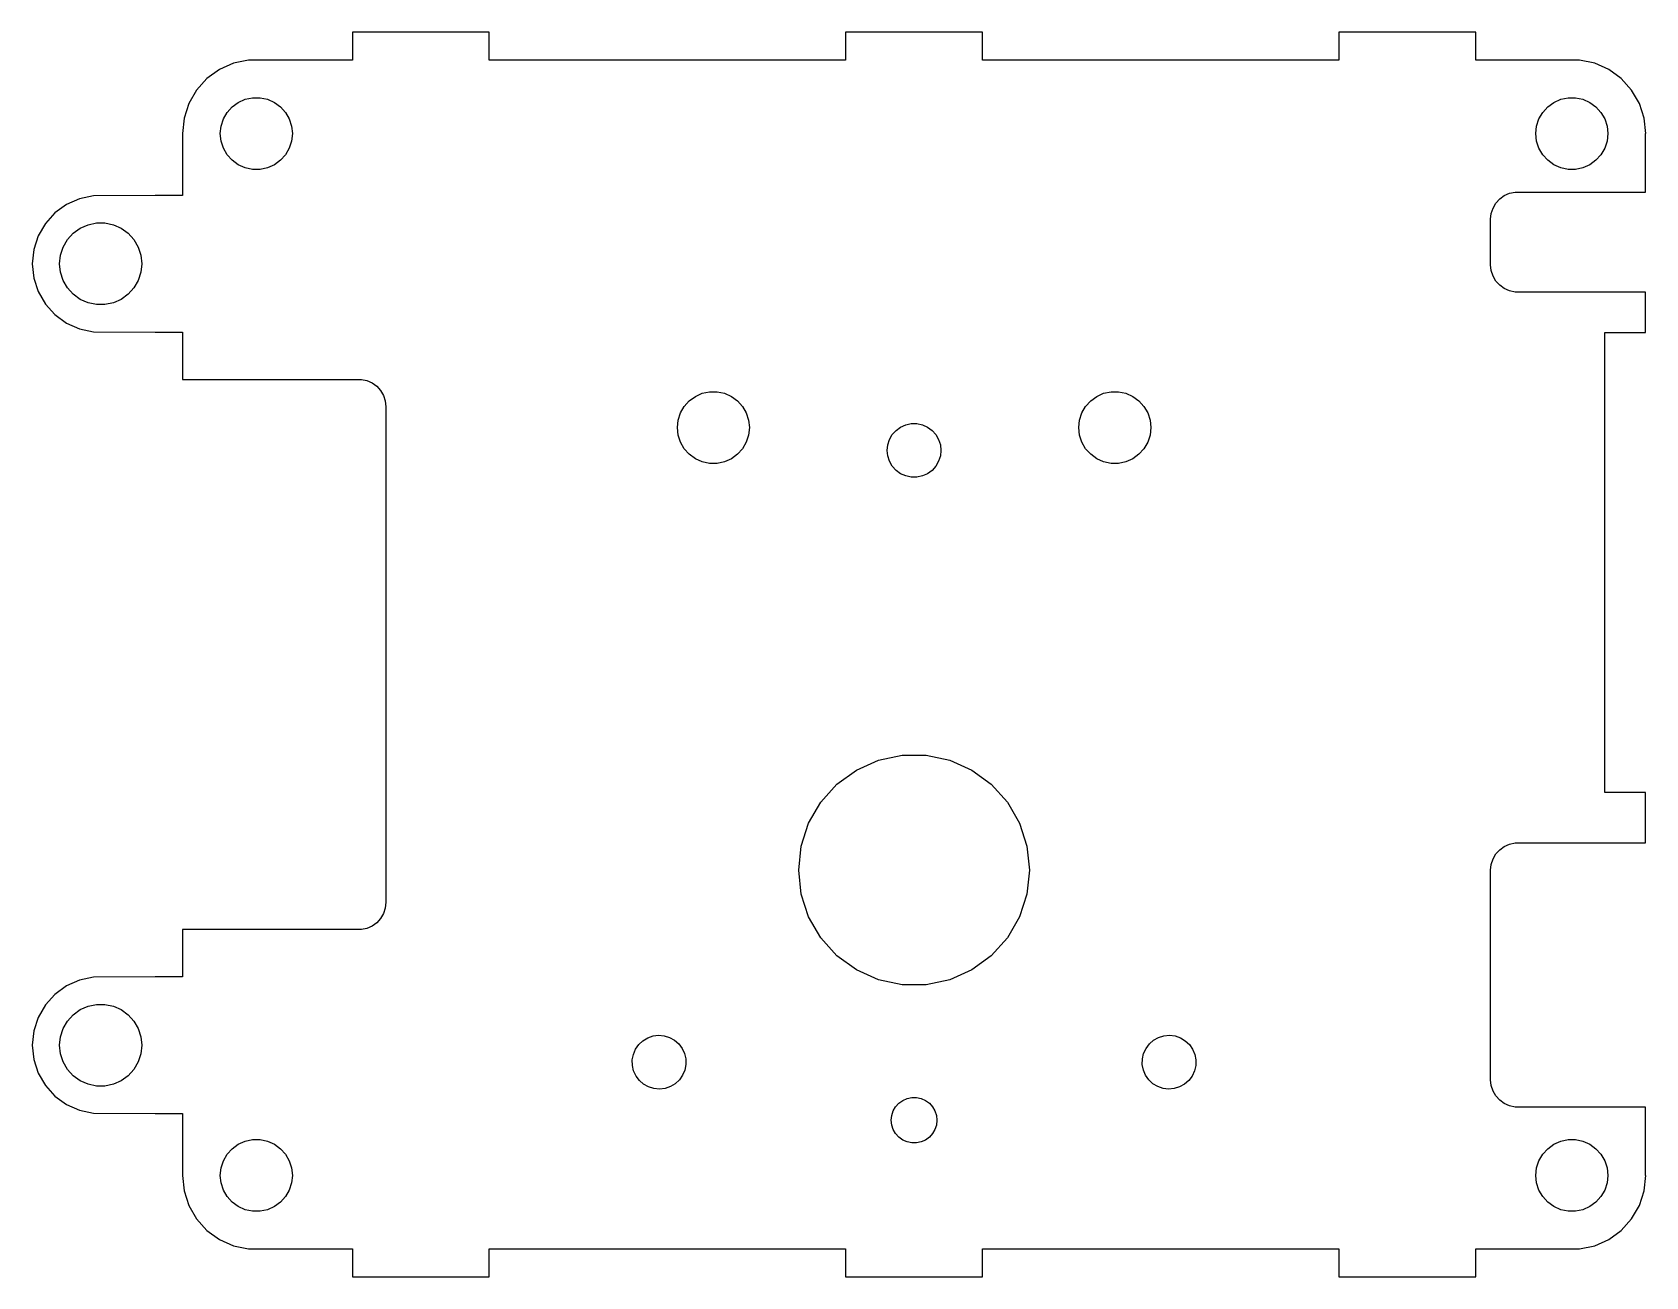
# Model space of a CAD drawing. Header units: metres. Extents: x -97 to 80, y -93 to 43.
import ezdxf

# ---------------------------------------------------------------- set-up
doc = ezdxf.new("R2010")
doc.units = ezdxf.units.M

msp = doc.modelspace()

# ---------------------------------------------------------------- linework, layer by layer
for p, q in [((-46.575, 43.325), (-61.575, 43.325)), ((-61.575, 43.325), (-61.575, 40.2806)), ((-46.575, 40.2806), (-46.575, 43.325)), ((7.5, 43.325), (-7.5, 43.325)), ((-7.5, 43.325), (-7.5, 40.2806)), ((7.5, 40.2806), (7.5, 43.325)), ((61.575, 43.325), (46.575, 43.325)), ((46.575, 43.325), (46.575, 40.2806)), ((61.575, 40.2806), (61.575, 43.325)), ((-76.15, 39.2398), (-77.52, 38.2445)), ((-74.603, 39.9286), (-76.15, 39.2398)), ((-72.9467, 40.2806), (-74.603, 39.9286)), ((-61.575, 40.2806), (-72.9467, 40.2806)), ((-7.5, 40.2806), (-46.575, 40.2806)), ((46.575, 40.2806), (7.5, 40.2806)), ((72.9467, 40.2806), (61.575, 40.2806)), ((74.603, 39.9286), (72.9467, 40.2806)), ((76.15, 39.2398), (74.603, 39.9286)), ((77.52, 38.2445), (76.15, 39.2398)), ((-77.52, 38.2445), (-78.653, 36.9861)), ((78.653, 36.9861), (77.52, 38.2445)), ((-79.4997, 35.5196), (-80.023, 33.9091)), ((-78.653, 36.9861), (-79.4997, 35.5196)), ((-74.7431, 35.1604), (-74.075, 35.6458)), ((-74.075, 35.6458), (-73.3206, 35.9817)), ((-73.3206, 35.9817), (-72.5129, 36.1534)), ((-72.5129, 36.1534), (-71.6871, 36.1534)), ((-71.6871, 36.1534), (-70.8794, 35.9817)), ((-70.8794, 35.9817), (-70.125, 35.6458)), ((-70.125, 35.6458), (-69.4569, 35.1604)), ((69.4569, 35.1604), (70.125, 35.6458)), ((70.125, 35.6458), (70.8794, 35.9817)), ((70.8794, 35.9817), (71.6871, 36.1534)), ((71.6871, 36.1534), (72.5129, 36.1534)), ((72.5129, 36.1534), (73.3206, 35.9817)), ((73.3206, 35.9817), (74.075, 35.6458)), ((74.075, 35.6458), (74.7431, 35.1604)), ((79.4997, 35.5196), (78.653, 36.9861)), ((80.023, 33.9091), (79.4997, 35.5196)), ((-80.023, 33.9091), (-80.2, 32.225)), ((-75.9637, 33.0462), (-75.7085, 33.8316)), ((-75.7085, 33.8316), (-75.2956, 34.5468)), ((-75.2956, 34.5468), (-74.7431, 35.1604)), ((-69.4569, 35.1604), (-68.9044, 34.5468)), ((-68.9044, 34.5468), (-68.4915, 33.8316)), ((-68.4915, 33.8316), (-68.2363, 33.0462)), ((68.2363, 33.0462), (68.4915, 33.8316)), ((68.4915, 33.8316), (68.9044, 34.5468)), ((68.9044, 34.5468), (69.4569, 35.1604)), ((74.7431, 35.1604), (75.2956, 34.5468)), ((75.2956, 34.5468), (75.7085, 33.8316)), ((75.7085, 33.8316), (75.9637, 33.0462)), ((80.2, 32.225), (80.023, 33.9091)), ((-80.2, 32.225), (-80.2, 25.45)), ((-76.05, 32.225), (-75.9637, 33.0462)), ((-75.9637, 31.4037), (-76.05, 32.225)), ((-68.2363, 33.0462), (-68.15, 32.225)), ((-68.15, 32.225), (-68.2363, 31.4037)), ((68.15, 32.225), (68.2363, 33.0462)), ((68.2363, 31.4037), (68.15, 32.225)), ((75.9637, 33.0462), (76.05, 32.225)), ((76.05, 32.225), (75.9637, 31.4037)), ((80.19, 25.8086), (80.19, 32.225)), ((80.19, 32.225), (80.2, 32.225)), ((-75.7085, 30.6184), (-75.9637, 31.4037)), ((-75.2956, 29.9032), (-75.7085, 30.6184)), ((-68.4915, 30.6184), (-68.9044, 29.9032)), ((-68.2363, 31.4037), (-68.4915, 30.6184)), ((68.4915, 30.6184), (68.2363, 31.4037)), ((68.9044, 29.9032), (68.4915, 30.6184)), ((75.7085, 30.6184), (75.2956, 29.9032)), ((75.9637, 31.4037), (75.7085, 30.6184)), ((-74.7431, 29.2896), (-75.2956, 29.9032)), ((-74.075, 28.8042), (-74.7431, 29.2896)), ((-73.3206, 28.4683), (-74.075, 28.8042)), ((-72.5129, 28.2966), (-73.3206, 28.4683)), ((-70.8794, 28.4683), (-71.6871, 28.2966)), ((-70.125, 28.8042), (-70.8794, 28.4683)), ((-69.4569, 29.2896), (-70.125, 28.8042)), ((-68.9044, 29.9032), (-69.4569, 29.2896)), ((69.4569, 29.2896), (68.9044, 29.9032)), ((70.125, 28.8042), (69.4569, 29.2896)), ((70.8794, 28.4683), (70.125, 28.8042)), ((71.6871, 28.2966), (70.8794, 28.4683)), ((73.3206, 28.4683), (72.5129, 28.2966)), ((74.075, 28.8042), (73.3206, 28.4683)), ((74.7431, 29.2896), (74.075, 28.8042)), ((75.2956, 29.9032), (74.7431, 29.2896)), ((-71.6871, 28.2966), (-72.5129, 28.2966)), ((72.5129, 28.2966), (71.6871, 28.2966)), ((-91.4776, 25.0829), (-92.91, 24.4452)), ((-89.944, 25.4089), (-91.4776, 25.0829)), ((-83.2, 25.45), (-89.944, 25.4089)), ((-80.2, 25.45), (-83.2, 25.45)), ((63.7729, 24.5883), (64.1926, 25.0544)), ((64.1926, 25.0544), (64.7, 25.4231)), ((64.7, 25.4231), (65.2729, 25.6782)), ((65.2729, 25.6782), (65.8864, 25.8086)), ((65.8864, 25.8086), (80.19, 25.8086)), ((-94.1785, 23.5236), (-95.2276, 22.3584)), ((-92.91, 24.4452), (-94.1785, 23.5236)), ((63.2, 22.825), (63.2655, 23.4487)), ((63.2655, 23.4487), (63.4594, 24.0452)), ((63.4594, 24.0452), (63.7729, 24.5883)), ((-95.2276, 22.3584), (-96.0116, 21.0005)), ((-92.8006, 20.595), (-92.1711, 21.2941)), ((-92.1711, 21.2941), (-91.41, 21.8471)), ((-91.41, 21.8471), (-90.5506, 22.2298)), ((-90.5506, 22.2298), (-89.6304, 22.4253)), ((-89.6304, 22.4253), (-88.6896, 22.4253)), ((-88.6896, 22.4253), (-87.7694, 22.2298)), ((-87.7694, 22.2298), (-86.91, 21.8471)), ((-86.91, 21.8471), (-86.1489, 21.2941)), ((-86.1489, 21.2941), (-85.5194, 20.595)), ((63.2, 17.825), (63.2, 22.825)), ((-96.4961, 19.5093), (-96.66, 17.95)), ((-96.0116, 21.0005), (-96.4961, 19.5093)), ((-93.5617, 18.8856), (-93.271, 19.7803)), ((-93.271, 19.7803), (-92.8006, 20.595)), ((-85.5194, 20.595), (-85.049, 19.7803)), ((-85.049, 19.7803), (-84.7583, 18.8856)), ((-96.66, 17.95), (-96.4961, 16.3907)), ((-93.66, 17.95), (-93.5617, 18.8856)), ((-93.5617, 17.0144), (-93.66, 17.95)), ((-84.7583, 18.8856), (-84.66, 17.95)), ((-84.66, 17.95), (-84.7583, 17.0144)), ((63.2655, 17.2013), (63.2, 17.825)), ((-96.4961, 16.3907), (-96.0116, 14.8995)), ((-93.271, 16.1197), (-93.5617, 17.0144)), ((-92.8006, 15.305), (-93.271, 16.1197)), ((-85.049, 16.1197), (-85.5194, 15.305)), ((-84.7583, 17.0144), (-85.049, 16.1197)), ((63.4594, 16.6048), (63.2655, 17.2013)), ((63.7729, 16.0616), (63.4594, 16.6048)), ((64.1926, 15.5956), (63.7729, 16.0616)), ((-96.0116, 14.8995), (-95.2276, 13.5416)), ((-92.1711, 14.6058), (-92.8006, 15.305)), ((-91.41, 14.0529), (-92.1711, 14.6058)), ((-86.1489, 14.6058), (-86.91, 14.0529)), ((-85.5194, 15.305), (-86.1489, 14.6058)), ((64.7, 15.2269), (64.1926, 15.5956)), ((65.2729, 14.9718), (64.7, 15.2269)), ((65.8864, 14.8414), (65.2729, 14.9718)), ((80.19, 14.8414), (65.8864, 14.8414)), ((80.19, 10.405), (80.19, 14.8414)), ((-95.2276, 13.5416), (-94.1785, 12.3764)), ((-90.5506, 13.6702), (-91.41, 14.0529)), ((-89.6304, 13.4746), (-90.5506, 13.6702)), ((-88.6896, 13.4746), (-89.6304, 13.4746)), ((-87.7694, 13.6702), (-88.6896, 13.4746)), ((-86.91, 14.0529), (-87.7694, 13.6702)), ((-94.1785, 12.3764), (-92.91, 11.4548)), ((-92.91, 11.4548), (-91.4776, 10.8171)), ((-91.4776, 10.8171), (-89.944, 10.4911)), ((-89.944, 10.4911), (-83.2, 10.45)), ((-83.2, 10.45), (-80.2, 10.45)), ((-80.2, 10.45), (-80.2, 5.2722)), ((75.7, -39.995), (75.7, 10.405)), ((75.7, 10.405), (80.19, 10.405)), ((-80.2, 5.2722), (-60.5864, 5.2722)), ((-60.5864, 5.2722), (-59.9729, 5.1418)), ((-59.9729, 5.1418), (-59.4, 4.8867)), ((-59.4, 4.8867), (-58.8926, 4.51807)), ((-58.8926, 4.51807), (-58.4729, 4.05199)), ((-58.4729, 4.05199), (-58.1594, 3.50883)), ((-23.975, 3.42079), (-23.2206, 3.75667)), ((-23.2206, 3.75667), (-22.4129, 3.92836)), ((-22.4129, 3.92836), (-21.5871, 3.92836)), ((-21.5871, 3.92836), (-20.7794, 3.75667)), ((-20.7794, 3.75667), (-20.025, 3.42079)), ((20.025, 3.42079), (20.7794, 3.75667)), ((20.7794, 3.75667), (21.5871, 3.92836)), ((21.5871, 3.92836), (22.4129, 3.92836)), ((22.4129, 3.92836), (23.2206, 3.75667)), ((23.2206, 3.75667), (23.975, 3.42079)), ((-58.1594, 3.50883), (-57.9655, 2.91237)), ((-57.9655, 2.91237), (-57.9, 2.28864)), ((-57.9, 2.28864), (-57.9, -52.0386)), ((-25.6085, 1.6066), (-25.1956, 2.32175)), ((-25.1956, 2.32175), (-24.6431, 2.93541)), ((-24.6431, 2.93541), (-23.975, 3.42079)), ((-20.025, 3.42079), (-19.3569, 2.93541)), ((-19.3569, 2.93541), (-18.8044, 2.32175)), ((-18.8044, 2.32175), (-18.3915, 1.6066)), ((18.3915, 1.6066), (18.8044, 2.32175)), ((18.8044, 2.32175), (19.3569, 2.93541)), ((19.3569, 2.93541), (20.025, 3.42079)), ((23.975, 3.42079), (24.6431, 2.93541)), ((24.6431, 2.93541), (25.1956, 2.32175)), ((25.1956, 2.32175), (25.6085, 1.6066)), ((-25.95, 0), (-25.8637, 0.821243)), ((-25.8637, -0.821243), (-25.95, 0)), ((-25.8637, 0.821243), (-25.6085, 1.6066)), ((-18.3915, 1.6066), (-18.1363, 0.821243)), ((-18.1363, 0.821243), (-18.05, 0)), ((-18.05, 0), (-18.1363, -0.821243)), ((-1.97392, -0.307709), (-1.47499, 0.054764)), ((-1.47499, 0.054764), (-0.911591, 0.305603)), ((-0.911591, 0.305603), (-0.30835, 0.433838)), ((-0.30835, 0.433838), (0.30835, 0.433838)), ((0.30835, 0.433838), (0.911591, 0.305603)), ((0.911591, 0.305603), (1.47499, 0.054764)), ((1.47499, 0.054764), (1.97392, -0.307709)), ((18.05, 0), (18.1363, 0.821243)), ((18.1363, -0.821243), (18.05, 0)), ((18.1363, 0.821243), (18.3915, 1.6066)), ((25.6085, 1.6066), (25.8637, 0.821243)), ((25.8637, 0.821243), (25.95, 0)), ((25.95, 0), (25.8637, -0.821243)), ((-25.6085, -1.6066), (-25.8637, -0.821243)), ((-25.1956, -2.32175), (-25.6085, -1.6066)), ((-18.3915, -1.6066), (-18.8044, -2.32175)), ((-18.1363, -0.821243), (-18.3915, -1.6066)), ((-2.88553, -1.88666), (-2.69495, -1.30013)), ((-2.69495, -1.30013), (-2.3866, -0.766022)), ((-2.3866, -0.766022), (-1.97392, -0.307709)), ((1.97392, -0.307709), (2.3866, -0.766022)), ((2.3866, -0.766022), (2.69495, -1.30013)), ((2.69495, -1.30013), (2.88553, -1.88666)), ((18.3915, -1.6066), (18.1363, -0.821243)), ((18.8044, -2.32175), (18.3915, -1.6066)), ((25.6085, -1.6066), (25.1956, -2.32175)), ((25.8637, -0.821243), (25.6085, -1.6066)), ((-24.6431, -2.93541), (-25.1956, -2.32175)), ((-23.975, -3.42079), (-24.6431, -2.93541)), ((-23.2206, -3.75667), (-23.975, -3.42079)), ((-20.025, -3.42079), (-20.7794, -3.75667)), ((-19.3569, -2.93541), (-20.025, -3.42079)), ((-18.8044, -2.32175), (-19.3569, -2.93541)), ((-2.95, -2.5), (-2.88553, -1.88666)), ((-2.88553, -3.11333), (-2.95, -2.5)), ((-2.69495, -3.69986), (-2.88553, -3.11333)), ((2.88553, -3.11333), (2.69495, -3.69986)), ((2.88553, -1.88666), (2.95, -2.5)), ((2.95, -2.5), (2.88553, -3.11333)), ((19.3569, -2.93541), (18.8044, -2.32175)), ((20.025, -3.42079), (19.3569, -2.93541)), ((20.7794, -3.75667), (20.025, -3.42079)), ((23.975, -3.42079), (23.2206, -3.75667)), ((24.6431, -2.93541), (23.975, -3.42079)), ((25.1956, -2.32175), (24.6431, -2.93541)), ((-22.4129, -3.92836), (-23.2206, -3.75667)), ((-21.5871, -3.92836), (-22.4129, -3.92836)), ((-20.7794, -3.75667), (-21.5871, -3.92836)), ((-2.3866, -4.23396), (-2.69495, -3.69986)), ((-1.97392, -4.69228), (-2.3866, -4.23396)), ((-1.47499, -5.05476), (-1.97392, -4.69228)), ((-0.911591, -5.3056), (-1.47499, -5.05476)), ((-0.30835, -5.43384), (-0.911591, -5.3056)), ((0.911591, -5.3056), (0.30835, -5.43384)), ((1.47499, -5.05476), (0.911591, -5.3056)), ((1.97392, -4.69228), (1.47499, -5.05476)), ((2.3866, -4.23396), (1.97392, -4.69228)), ((2.69495, -3.69986), (2.3866, -4.23396)), ((21.5871, -3.92836), (20.7794, -3.75667)), ((22.4129, -3.92836), (21.5871, -3.92836)), ((23.2206, -3.75667), (22.4129, -3.92836)), ((0.30835, -5.43384), (-0.30835, -5.43384)), ((-6.325, -37.5448), (-3.90906, -36.4691)), ((-3.90906, -36.4691), (-1.32228, -35.9193)), ((-1.32228, -35.9193), (1.32228, -35.9193)), ((1.32228, -35.9193), (3.90906, -36.4691)), ((3.90906, -36.4691), (6.325, -37.5448)), ((-8.46449, -39.0992), (-6.325, -37.5448)), ((6.325, -37.5448), (8.46449, -39.0992)), ((-10.2341, -41.0645), (-8.46449, -39.0992)), ((8.46449, -39.0992), (10.2341, -41.0645)), ((80.19, -39.995), (75.7, -39.995)), ((80.19, -45.5164), (80.19, -39.995)), ((-11.5563, -43.3548), (-10.2341, -41.0645)), ((10.2341, -41.0645), (11.5563, -43.3548)), ((-12.3736, -45.8699), (-11.5563, -43.3548)), ((11.5563, -43.3548), (12.3736, -45.8699)), ((-12.65, -48.5), (-12.3736, -45.8699)), ((12.3736, -45.8699), (12.65, -48.5)), ((64.1926, -46.2706), (64.7, -45.9019)), ((64.7, -45.9019), (65.2729, -45.6468)), ((65.2729, -45.6468), (65.8864, -45.5164)), ((65.8864, -45.5164), (80.19, -45.5164)), ((63.2655, -47.8763), (63.4594, -47.2798)), ((63.4594, -47.2798), (63.7729, -46.7366)), ((63.7729, -46.7366), (64.1926, -46.2706)), ((-12.3736, -51.1301), (-12.65, -48.5)), ((12.65, -48.5), (12.3736, -51.1301)), ((63.2, -48.5), (63.2655, -47.8763)), ((63.2, -71.5), (63.2, -48.5)), ((-11.5563, -53.6452), (-12.3736, -51.1301)), ((12.3736, -51.1301), (11.5563, -53.6452)), ((-57.9655, -52.6624), (-58.1594, -53.2588)), ((-57.9, -52.0386), (-57.9655, -52.6624)), ((-59.4, -54.6367), (-59.9729, -54.8918)), ((-58.8926, -54.2681), (-59.4, -54.6367)), ((-58.4729, -53.802), (-58.8926, -54.2681)), ((-58.1594, -53.2588), (-58.4729, -53.802)), ((-10.2341, -55.9355), (-11.5563, -53.6452)), ((11.5563, -53.6452), (10.2341, -55.9355)), ((-60.5864, -55.0222), (-80.2, -55.0222)), ((-80.2, -55.0222), (-80.2, -60.2)), ((-59.9729, -54.8918), (-60.5864, -55.0222)), ((-8.46449, -57.9008), (-10.2341, -55.9355)), ((10.2341, -55.9355), (8.46449, -57.9008)), ((-6.325, -59.4552), (-8.46449, -57.9008)), ((8.46449, -57.9008), (6.325, -59.4552)), ((-3.90906, -60.5309), (-6.325, -59.4552)), ((6.325, -59.4552), (3.90906, -60.5309)), ((-92.91, -61.2048), (-94.1785, -62.1264)), ((-91.4776, -60.5671), (-92.91, -61.2048)), ((-89.944, -60.2411), (-91.4776, -60.5671)), ((-83.2, -60.2), (-89.944, -60.2411)), ((-80.2, -60.2), (-83.2, -60.2)), ((-1.32228, -61.0807), (-3.90906, -60.5309)), ((1.32228, -61.0807), (-1.32228, -61.0807)), ((3.90906, -60.5309), (1.32228, -61.0807)), ((-95.2276, -63.2916), (-96.0116, -64.6495)), ((-94.1785, -62.1264), (-95.2276, -63.2916)), ((-91.41, -63.8029), (-90.5506, -63.4202)), ((-90.5506, -63.4202), (-89.6304, -63.2246)), ((-89.6304, -63.2246), (-88.6896, -63.2246)), ((-88.6896, -63.2246), (-87.7694, -63.4202)), ((-87.7694, -63.4202), (-86.91, -63.8029)), ((-96.0116, -64.6495), (-96.4961, -66.1407)), ((-93.271, -65.8697), (-92.8006, -65.055)), ((-92.8006, -65.055), (-92.1711, -64.3559)), ((-92.1711, -64.3559), (-91.41, -63.8029)), ((-86.91, -63.8029), (-86.1489, -64.3559)), ((-86.1489, -64.3559), (-85.5194, -65.055)), ((-85.5194, -65.055), (-85.049, -65.8697)), ((-96.4961, -66.1407), (-96.66, -67.7)), ((-93.66, -67.7), (-93.5617, -66.7644)), ((-93.5617, -66.7644), (-93.271, -65.8697)), ((-85.049, -65.8697), (-84.7583, -66.7644)), ((-84.7583, -66.7644), (-84.66, -67.7)), ((-29.7276, -67.2076), (-29.199, -66.8899)), ((-29.199, -66.8899), (-28.6158, -66.6891)), ((-28.6158, -66.6891), (-28.0037, -66.614)), ((-28.0037, -66.614), (-27.3893, -66.6677)), ((-27.3893, -66.6677), (-26.7996, -66.848)), ((-26.7996, -66.848), (-26.2602, -67.147)), ((-26.2602, -67.147), (-25.7947, -67.5516)), ((25.7947, -67.5516), (26.2602, -67.147)), ((26.2602, -67.147), (26.7996, -66.848)), ((26.7996, -66.848), (27.3893, -66.6677)), ((27.3893, -66.6677), (28.0037, -66.614)), ((28.0037, -66.614), (28.6158, -66.6891)), ((28.6158, -66.6891), (29.199, -66.8899)), ((29.199, -66.8899), (29.7276, -67.2076)), ((-96.66, -67.7), (-96.4961, -69.2593)), ((-93.5617, -68.6356), (-93.66, -67.7)), ((-93.271, -69.5303), (-93.5617, -68.6356)), ((-84.7583, -68.6356), (-85.049, -69.5303)), ((-84.66, -67.7), (-84.7583, -68.6356)), ((-30.891, -69.3064), (-30.7733, -68.701)), ((-30.7733, -68.701), (-30.5324, -68.1333)), ((-30.5324, -68.1333), (-30.1786, -67.6281)), ((-30.1786, -67.6281), (-29.7276, -67.2076)), ((-25.7947, -67.5516), (-25.4236, -68.0442)), ((-25.4236, -68.0442), (-25.163, -68.6031)), ((-25.163, -68.6031), (-25.0242, -69.204)), ((25.0242, -69.204), (25.163, -68.6031)), ((25.163, -68.6031), (25.4236, -68.0442)), ((25.4236, -68.0442), (25.7947, -67.5516)), ((29.7276, -67.2076), (30.1786, -67.6281)), ((30.1786, -67.6281), (30.5324, -68.1333)), ((30.5324, -68.1333), (30.7733, -68.701)), ((30.7733, -68.701), (30.891, -69.3064)), ((-96.4961, -69.2593), (-96.0116, -70.7505)), ((-92.8006, -70.345), (-93.271, -69.5303)), ((-92.1711, -71.0441), (-92.8006, -70.345)), ((-85.5194, -70.345), (-86.1489, -71.0441)), ((-85.049, -69.5303), (-85.5194, -70.345)), ((-30.8802, -69.923), (-30.891, -69.3064)), ((-30.7415, -70.5239), (-30.8802, -69.923)), ((-30.4809, -71.0829), (-30.7415, -70.5239)), ((-25.1311, -70.426), (-25.3721, -70.9937)), ((-25.0135, -69.8206), (-25.1311, -70.426)), ((-25.0242, -69.204), (-25.0135, -69.8206)), ((25.0135, -69.8206), (25.0242, -69.204)), ((25.1311, -70.426), (25.0135, -69.8206)), ((25.3721, -70.9937), (25.1311, -70.426)), ((30.7415, -70.5239), (30.4809, -71.0829)), ((30.8802, -69.923), (30.7415, -70.5239)), ((30.891, -69.3064), (30.8802, -69.923)), ((-96.0116, -70.7505), (-95.2276, -72.1084)), ((-95.2276, -72.1084), (-94.1785, -73.2736)), ((-91.41, -71.5971), (-92.1711, -71.0441)), ((-90.5506, -71.9798), (-91.41, -71.5971)), ((-89.6304, -72.1753), (-90.5506, -71.9798)), ((-88.6896, -72.1753), (-89.6304, -72.1753)), ((-87.7694, -71.9798), (-88.6896, -72.1753)), ((-86.91, -71.5971), (-87.7694, -71.9798)), ((-86.1489, -71.0441), (-86.91, -71.5971)), ((-30.1097, -71.5754), (-30.4809, -71.0829)), ((-29.6443, -71.98), (-30.1097, -71.5754)), ((-29.1049, -72.279), (-29.6443, -71.98)), ((-28.5151, -72.4593), (-29.1049, -72.279)), ((-27.9008, -72.5131), (-28.5151, -72.4593)), ((-27.2886, -72.4379), (-27.9008, -72.5131)), ((-26.7055, -72.2371), (-27.2886, -72.4379)), ((-26.1769, -71.9195), (-26.7055, -72.2371)), ((-25.7258, -71.4989), (-26.1769, -71.9195)), ((-25.3721, -70.9937), (-25.7258, -71.4989)), ((25.7258, -71.4989), (25.3721, -70.9937)), ((26.1769, -71.9195), (25.7258, -71.4989)), ((26.7055, -72.2371), (26.1769, -71.9195)), ((27.2886, -72.4379), (26.7055, -72.2371)), ((27.9008, -72.5131), (27.2886, -72.4379)), ((28.5151, -72.4593), (27.9008, -72.5131)), ((29.1049, -72.279), (28.5151, -72.4593)), ((29.6443, -71.98), (29.1049, -72.279)), ((30.1097, -71.5754), (29.6443, -71.98)), ((30.4809, -71.0829), (30.1097, -71.5754)), ((63.2655, -72.1237), (63.2, -71.5)), ((63.4594, -72.7202), (63.2655, -72.1237)), ((-94.1785, -73.2736), (-92.91, -74.1952)), ((-92.91, -74.1952), (-91.4776, -74.8329)), ((-2.02254, -74.4555), (-1.67282, -74.0671)), ((-1.67282, -74.0671), (-1.24998, -73.7599)), ((-1.24998, -73.7599), (-0.772537, -73.5473)), ((-0.772537, -73.5473), (-0.261307, -73.4387)), ((-0.261307, -73.4387), (0.261307, -73.4387)), ((0.261307, -73.4387), (0.772537, -73.5473)), ((0.772537, -73.5473), (1.25, -73.7599)), ((1.25, -73.7599), (1.67282, -74.0671)), ((1.67282, -74.0671), (2.02254, -74.4555)), ((63.7729, -73.2634), (63.4594, -72.7202)), ((64.1926, -73.7294), (63.7729, -73.2634)), ((64.7, -74.0981), (64.1926, -73.7294)), ((65.2729, -74.3532), (64.7, -74.0981)), ((-91.4776, -74.8329), (-89.944, -75.1589)), ((-89.944, -75.1589), (-83.2, -75.2)), ((-83.2, -75.2), (-80.2, -75.2)), ((-80.2, -75.2), (-80.2, -81.975)), ((-2.5, -75.925), (-2.44536, -75.4052)), ((-2.44536, -76.4448), (-2.5, -75.925)), ((-2.44536, -75.4052), (-2.28386, -74.9082)), ((-2.28386, -74.9082), (-2.02254, -74.4555)), ((2.02254, -74.4555), (2.28386, -74.9082)), ((2.28386, -74.9082), (2.44536, -75.4052)), ((2.44536, -75.4052), (2.5, -75.925)), ((2.5, -75.925), (2.44536, -76.4448)), ((65.8864, -74.4836), (65.2729, -74.3532)), ((80.19, -74.4836), (65.8864, -74.4836)), ((80.19, -81.975), (80.19, -74.4836)), ((-2.28386, -76.9418), (-2.44536, -76.4448)), ((-2.02254, -77.3945), (-2.28386, -76.9418)), ((-1.67282, -77.7829), (-2.02254, -77.3945)), ((-1.25, -78.0901), (-1.67282, -77.7829)), ((1.67282, -77.7829), (1.25, -78.0901)), ((2.02254, -77.3945), (1.67282, -77.7829)), ((2.28386, -76.9418), (2.02254, -77.3945)), ((2.44536, -76.4448), (2.28386, -76.9418)), ((-75.2956, -79.6532), (-74.7431, -79.0396)), ((-74.7431, -79.0396), (-74.075, -78.5542)), ((-74.075, -78.5542), (-73.3206, -78.2183)), ((-73.3206, -78.2183), (-72.5129, -78.0466)), ((-72.5129, -78.0466), (-71.6871, -78.0466)), ((-71.6871, -78.0466), (-70.8794, -78.2183)), ((-70.8794, -78.2183), (-70.125, -78.5542)), ((-70.125, -78.5542), (-69.4569, -79.0396)), ((-69.4569, -79.0396), (-68.9044, -79.6532)), ((-0.772537, -78.3026), (-1.25, -78.0901)), ((-0.261307, -78.4113), (-0.772537, -78.3026)), ((0.261307, -78.4113), (-0.261307, -78.4113)), ((0.772537, -78.3026), (0.261307, -78.4113)), ((1.25, -78.0901), (0.772537, -78.3026)), ((68.9044, -79.6532), (69.4569, -79.0396)), ((69.4569, -79.0396), (70.125, -78.5542)), ((70.125, -78.5542), (70.8794, -78.2183)), ((70.8794, -78.2183), (71.6871, -78.0466)), ((71.6871, -78.0466), (72.5129, -78.0466)), ((72.5129, -78.0466), (73.3206, -78.2183)), ((73.3206, -78.2183), (74.075, -78.5542)), ((74.075, -78.5542), (74.7431, -79.0396)), ((74.7431, -79.0396), (75.2956, -79.6532)), ((-76.05, -81.975), (-75.9637, -81.1537)), ((-75.9637, -81.1537), (-75.7085, -80.3684)), ((-75.7085, -80.3684), (-75.2956, -79.6532)), ((-68.9044, -79.6532), (-68.4915, -80.3684)), ((-68.4915, -80.3684), (-68.2363, -81.1537)), ((-68.2363, -81.1537), (-68.15, -81.975)), ((68.15, -81.975), (68.2363, -81.1537)), ((68.2363, -81.1537), (68.4915, -80.3684)), ((68.4915, -80.3684), (68.9044, -79.6532)), ((75.2956, -79.6532), (75.7085, -80.3684)), ((75.7085, -80.3684), (75.9637, -81.1537)), ((75.9637, -81.1537), (76.05, -81.975)), ((-80.2, -81.975), (-80.023, -83.6591)), ((-75.9637, -82.7962), (-76.05, -81.975)), ((-75.7085, -83.5816), (-75.9637, -82.7962)), ((-68.2363, -82.7962), (-68.4915, -83.5816)), ((-68.15, -81.975), (-68.2363, -82.7962)), ((68.2363, -82.7962), (68.15, -81.975)), ((68.4915, -83.5816), (68.2363, -82.7962)), ((75.9637, -82.7962), (75.7085, -83.5816)), ((76.05, -81.975), (75.9637, -82.7962)), ((80.023, -83.6591), (80.2, -81.975)), ((80.2, -81.975), (80.19, -81.975)), ((-80.023, -83.6591), (-79.4997, -85.2696)), ((-75.2956, -84.2968), (-75.7085, -83.5816)), ((-74.7431, -84.9104), (-75.2956, -84.2968)), ((-68.9044, -84.2968), (-69.4569, -84.9104)), ((-68.4915, -83.5816), (-68.9044, -84.2968)), ((68.9044, -84.2968), (68.4915, -83.5816)), ((69.4569, -84.9104), (68.9044, -84.2968)), ((75.2956, -84.2968), (74.7431, -84.9104)), ((75.7085, -83.5816), (75.2956, -84.2968)), ((79.4997, -85.2696), (80.023, -83.6591)), ((-79.4997, -85.2696), (-78.653, -86.7361)), ((-74.075, -85.3958), (-74.7431, -84.9104)), ((-73.3206, -85.7317), (-74.075, -85.3958)), ((-72.5129, -85.9034), (-73.3206, -85.7317)), ((-71.6871, -85.9034), (-72.5129, -85.9034)), ((-70.8794, -85.7317), (-71.6871, -85.9034)), ((-70.125, -85.3958), (-70.8794, -85.7317)), ((-69.4569, -84.9104), (-70.125, -85.3958)), ((70.125, -85.3958), (69.4569, -84.9104)), ((70.8794, -85.7317), (70.125, -85.3958)), ((71.6871, -85.9034), (70.8794, -85.7317)), ((72.5129, -85.9034), (71.6871, -85.9034)), ((73.3206, -85.7317), (72.5129, -85.9034)), ((74.075, -85.3958), (73.3206, -85.7317)), ((74.7431, -84.9104), (74.075, -85.3958)), ((78.653, -86.7361), (79.4997, -85.2696)), ((-78.653, -86.7361), (-77.52, -87.9945)), ((-77.52, -87.9945), (-76.15, -88.9898)), ((76.15, -88.9898), (77.52, -87.9945)), ((77.52, -87.9945), (78.653, -86.7361)), ((-76.15, -88.9898), (-74.603, -89.6786)), ((-74.603, -89.6786), (-72.9467, -90.0306)), ((-72.9467, -90.0306), (-61.575, -90.0306)), ((-61.575, -90.0306), (-61.575, -93.075)), ((-46.575, -90.0306), (-7.5, -90.0306)), ((-46.575, -93.075), (-46.575, -90.0306)), ((-7.5, -90.0306), (-7.5, -93.075)), ((7.5, -93.075), (7.5, -90.0306)), ((7.5, -90.0306), (46.575, -90.0306)), ((46.575, -90.0306), (46.575, -93.075)), ((61.575, -93.075), (61.575, -90.0306)), ((61.575, -90.0306), (72.9467, -90.0306)), ((72.9467, -90.0306), (74.603, -89.6786)), ((74.603, -89.6786), (76.15, -88.9898)), ((-61.575, -93.075), (-46.575, -93.075)), ((-7.5, -93.075), (7.5, -93.075)), ((46.575, -93.075), (61.575, -93.075))]:
    msp.add_line(p, q)

doc.saveas('drawing.dxf')
